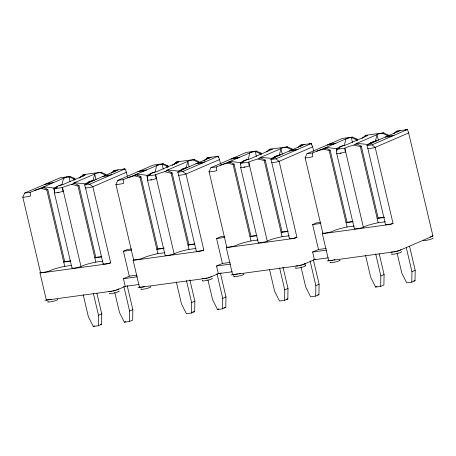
<?xml version="1.0" encoding="UTF-8"?>
<svg xmlns="http://www.w3.org/2000/svg" width="456" height="456" viewBox="0 0 456 456"><rect width="100%" height="100%" fill="white"/><g stroke="black" fill="none" stroke-linecap="round" stroke-linejoin="round"><path stroke-width="0.68" d="M147.584 179.214L147.607 175.97L147.493 179.966M83.197 294.684L88.356 316.663L93.263 326.428L98.336 325.732L98.502 315.284L93.343 293.299M98.336 325.732L101.568 324.336L101.739 313.888L96.906 293.276M114.787 292.507L119.461 312.423L124.368 322.187L129.441 321.491L129.607 311.043L123.804 286.311M127.207 285.604L132.844 309.647L132.679 320.095L129.441 321.491M176.329 281.99L181.482 303.97L186.39 313.728L191.463 313.038L191.628 302.584L186.475 280.605M191.463 313.038L194.701 311.642L194.866 301.188L189.873 279.893M207.919 279.807L212.593 299.729L217.501 309.487L222.574 308.797L222.739 298.344L216.936 273.617M222.574 308.797L225.805 307.401L225.976 296.947L220.499 273.594M269.462 269.291L274.615 291.276L279.522 301.034L284.595 300.344L284.761 289.891L279.608 267.911M284.595 300.344L287.833 298.948L287.998 288.494L283.005 267.199M301.051 267.113L305.719 287.035L310.627 296.793L315.7 296.104L315.865 285.65L310.069 260.923M315.7 296.104L318.938 294.707L319.103 284.253L313.306 259.521M365.535 255.326L370.694 277.305L375.601 287.069L380.674 286.374L380.84 275.926L375.681 253.941M379.244 253.918L384.077 274.523L383.906 284.977L380.674 286.374M397.125 253.143L401.799 273.064L406.706 282.828L411.779 282.133L411.945 271.685L406.307 247.642M411.779 282.133L415.017 280.736L415.182 270.283L409.545 246.246M54.361 192.66L54.475 188.664M336.699 153.301L336.813 149.306M312.582 146.621L311.288 143.543L301.034 144.962L298.07 147.299M111.31 173.172L113.783 170.783L114.775 170.356L125.024 168.937L126.329 171.861A8.482 1.106 -13.2 0 1 124.83 172.932L92.859 186.738A3.494 0.456 -13.2 0 1 89.188 187.564L87.295 187.826A4.725 0.616 -13.2 0 1 85.517 187.906L84.628 184.84A4.725 0.616 -13.2 0 1 85.42 184.349L94.534 180.103M203.946 160.951L206.916 158.084L207.907 157.656L218.15 156.237L219.456 159.161A8.482 1.106 -13.2 0 1 217.962 160.238L185.991 174.038A3.494 0.456 -13.2 0 1 182.32 174.87L180.428 175.127A4.725 0.616 -13.2 0 1 178.649 175.212L177.76 172.146A4.725 0.616 -13.2 0 1 178.552 171.65L187.661 167.403M313.745 151.386L312.588 146.467A8.482 1.106 -13.2 0 1 311.089 147.544L279.123 161.344A3.494 0.456 -13.2 0 1 275.452 162.176L273.56 162.433A4.725 0.616 -13.2 0 1 271.782 162.518L270.892 159.446A4.725 0.616 -13.2 0 1 271.679 158.956L280.793 154.709M393.648 133.813L396.121 131.425L397.113 130.997L407.362 129.578L408.667 132.502A8.482 1.106 -13.2 0 1 407.168 133.574L375.197 147.379A3.494 0.456 -13.2 0 1 371.526 148.206L369.634 148.462A4.725 0.616 -13.2 0 1 367.855 148.548L366.966 145.481A4.725 0.616 -13.2 0 1 367.758 144.991L376.873 140.744M118.081 169.894L95.15 179.795A2.873 0.376 -13.2 0 1 90.847 181.015L88.481 182.035L87.928 183.363M211.208 157.2L188.277 167.101A2.873 0.376 -13.2 0 1 183.973 168.321L181.613 169.341L181.06 170.664M304.34 144.506L281.409 154.402A2.873 0.376 -13.2 0 1 277.105 155.621L274.74 156.642L273.834 158.608M400.419 130.536L377.488 140.437A2.873 0.376 -13.2 0 1 373.185 141.656L370.819 142.677L370.266 144.005M75.063 179.852L74.738 178.461L70.019 176.455L60.067 177.789L24.681 193.065L22.8 197.066L40.487 272.488M168.196 167.152L167.871 165.767L163.151 163.761L153.199 165.095L117.813 180.371L115.932 184.366L133.614 259.789M209.065 171.673L210.94 167.671L246.331 152.401L256.278 151.061L261.003 153.073L261.328 154.459M357.401 140.488L357.077 139.103L352.357 137.096L342.405 138.43L307.019 153.706L305.138 157.708A3.779 0.496 -13.2 0 0 306.74 157.77L309.516 157.388A3.448 0.45 -13.2 0 0 312.867 156.653L312.411 152.954A3.448 0.45 -13.2 0 0 313.346 152.612L325.151 147.858M338.979 148.251L339.532 147.043A16.524 2.155 -13.2 0 1 339.247 148.109L336.346 149.374L336.767 151.164M126.266 172.123L127.321 176.084M219.399 159.423L220.613 164.086M408.604 132.764L432.875 235.729M56.344 188.14L57.194 186.401A16.524 2.155 -13.2 0 1 56.909 187.467L54.007 188.733L54.446 192.557A4.725 0.616 -13.2 0 0 56.356 192.774L58.653 192.46M149.477 175.44L150.326 173.702A16.524 2.155 -13.2 0 1 150.041 174.773L147.14 176.033L147.505 179.225M242.609 162.746L243.458 161.008A16.524 2.155 -13.2 0 1 243.173 162.074L240.266 163.339L240.967 166.32M113.287 171.787L114.775 170.356M205.434 160.045L207.907 157.656L209.287 157.953M300.048 145.92L301.034 144.962L302.419 145.259M79.167 178.153L83.67 174.597L101.124 172.214L105.895 174.437L104.909 174.865L100.138 172.642L99.015 172.795A2.873 0.376 -13.2 0 0 94.711 174.015L74.391 182.731A2.4 0.314 -13.2 0 0 74.402 183.255L78.968 185.506L95.823 257.383L94.837 257.811L101.893 256.848M80.153 177.726L81.157 176.831M82.16 175.936L83.67 174.597L85.055 174.608M172.294 165.454L176.797 161.897L194.256 159.52L199.027 161.743L198.035 162.165L193.264 159.948L192.147 160.102A2.873 0.376 -13.2 0 0 187.843 161.316L167.517 170.031A2.4 0.314 -13.2 0 0 167.534 170.561L172.094 172.813L188.955 244.69L187.963 245.111L195.025 244.154M173.787 164.582L176.797 161.897L178.883 161.92M266.429 151.865L269.929 149.203L287.388 146.821L292.159 149.044L292.478 150.429M362.007 138.345L366.008 135.238L383.462 132.856L388.233 135.079L388.558 136.458M113.903 172.157L114.923 171.262A2.873 0.376 -13.2 0 0 115.984 170.818L116.092 170.732A2.873 0.376 -13.2 0 0 114.906 170.63L113.783 170.783M300.162 146.769L301.182 145.869A2.873 0.376 -13.2 0 0 302.248 145.43L302.351 145.344A2.873 0.376 -13.2 0 0 301.165 145.236L300.048 145.39M83.06 176.364L84.115 175.457A3.01 0.393 -13.2 0 0 83.796 174.87L82.678 175.024M176.187 163.67L177.247 162.763A3.01 0.393 -13.2 0 0 176.928 162.171L175.811 162.325M42.813 187.222L31.008 191.97A3.448 0.45 -13.2 0 1 30.073 192.312L30.529 196.012A3.448 0.45 -13.2 0 1 27.178 196.753L24.402 197.129A3.779 0.496 -13.2 0 1 22.823 197.015M66.798 176.888L43.537 186.892A2.924 0.382 -13.2 0 0 43.907 187.416L47.812 189.531L64.718 261.624L63.726 262.052L70.788 261.089M34.308 190.551A15.464 2.018 -13.2 0 1 40.972 188.602L43.907 187.416M41.416 188.493L46.82 189.958L47.812 189.531M58.915 185.888L61.999 184.56L63.578 178.279A3.944 0.513 -13.2 0 1 68.981 176.86L73.747 178.889L74.738 178.461M57.034 186.424L59.736 185.256A3.01 0.393 -13.2 0 0 64.342 183.996L84.115 175.457M44.215 188.157L43.89 186.772L53.979 188.02L57.678 186.424M62.062 187.633L65.413 186.31A12.58 1.642 -13.2 0 1 70.965 184.6L74.402 183.255M100.138 172.642L101.124 172.214M71.763 184.395L77.976 185.934L78.968 185.506M84.628 184.891L89.632 184.213L125.024 168.937L123.154 169.193M135.939 174.523L124.14 179.276A3.448 0.45 -13.2 0 1 123.205 179.618L117.813 180.371M159.931 164.194L136.669 174.198A2.924 0.382 -13.2 0 0 137.039 174.716L140.938 176.837L157.85 248.93L156.858 249.352L163.915 248.395M127.441 177.851A15.464 2.018 -13.2 0 1 134.104 175.908L137.039 174.716M134.543 175.794L139.952 177.264L140.938 176.837M137.347 175.463L137.022 174.078L147.106 175.326L155.131 171.861L156.71 165.585A3.944 0.513 -13.2 0 1 162.114 164.166L166.879 166.195L167.871 165.767M150.166 173.725L152.868 172.562A3.01 0.393 -13.2 0 0 157.474 171.296L177.247 162.763M155.194 174.939L158.545 173.611A12.58 1.642 -13.2 0 1 164.097 171.906L167.534 170.561M193.264 159.948L194.256 159.52M164.895 171.701L171.108 173.234L172.094 172.813M177.755 172.197L182.765 171.513L218.15 156.237L218.247 157.565M229.072 161.829L217.273 166.582A3.448 0.45 -13.2 0 1 216.338 166.924L216.794 170.624A3.448 0.45 -13.2 0 1 213.442 171.359L210.666 171.735A3.779 0.496 -13.2 0 1 209.087 171.621M253.063 151.495L229.801 161.504A2.924 0.382 -13.2 0 0 230.172 162.022L234.07 164.143L250.982 236.231L249.991 236.658L257.047 235.695M220.573 165.157A15.464 2.018 -13.2 0 1 227.236 163.208L230.172 162.022M227.675 163.1L233.084 164.57L234.07 164.143M230.48 162.763L230.155 161.378L240.238 162.627L248.258 159.167L249.837 152.885A3.944 0.513 -13.2 0 1 255.246 151.466L260.011 153.501L261.003 153.073M243.299 161.031L246.001 159.862A3.01 0.393 -13.2 0 0 250.606 158.602L270.38 150.07A3.01 0.393 -13.2 0 0 270.06 149.477L268.943 149.631M248.326 162.239L251.678 160.917A12.58 1.642 -13.2 0 1 257.224 159.212L260.667 157.867L265.227 160.113L282.087 231.99L281.095 232.417L288.152 231.454M260.667 157.867A2.4 0.314 -13.2 0 1 260.65 157.337L280.976 148.622A2.873 0.376 -13.2 0 1 285.279 147.402L287.388 146.821M258.028 159.001L264.241 160.54L265.227 160.113M292.159 149.044L291.167 149.471L286.396 147.248M270.887 159.503L275.897 158.819L311.283 143.543L311.38 144.871M353.126 221.73L346.07 222.693L347.056 222.266L330.15 150.172L326.245 148.052A2.924 0.382 -13.2 0 1 325.875 147.533L349.136 137.53M316.646 151.187A15.464 2.018 -13.2 0 1 323.31 149.243L326.245 148.052M323.754 149.129L329.158 150.6L330.15 150.172M326.228 147.413L336.317 148.662L344.337 145.202L345.916 138.92A3.944 0.513 -13.2 0 1 351.32 137.501L356.09 139.53L357.077 139.103M339.378 147.06L342.074 145.897A3.01 0.393 -13.2 0 0 346.68 144.637L366.453 136.099A3.01 0.393 -13.2 0 0 366.139 135.512L365.017 135.66M344.4 148.274L347.751 146.946A12.58 1.642 -13.2 0 1 353.303 145.242L356.74 143.896L361.306 146.148L378.161 218.025L377.175 218.452L384.231 217.489M356.74 143.896A2.4 0.314 -13.2 0 1 356.729 143.372L377.049 134.657A2.873 0.376 -13.2 0 1 381.353 133.437L383.462 132.856M72.287 267.82A4.725 0.616 -13.2 0 0 74.037 268.151L75.417 267.963A4.132 0.541 -13.2 0 0 81.008 266.526L83.932 265.267A12.58 1.642 -13.2 0 1 95.846 262.109L102.902 261.145M354.101 145.036L360.314 146.575L361.306 146.148M382.476 133.283L387.247 135.506L388.233 135.079M139.103 284.481L125.206 286.374L123.405 278.696L129.282 276.159L123.433 251.233L127.349 249.54L131.522 248.97M366.966 145.532L371.971 144.854L407.362 129.578L405.492 129.835M165.42 255.121A4.725 0.616 -13.2 0 0 167.17 255.451L168.549 255.263A4.132 0.541 -13.2 0 0 174.141 253.832L177.065 252.567A12.58 1.642 -13.2 0 1 188.972 249.409L196.029 248.452M232.235 271.782L218.333 273.68L216.537 266.002L222.408 263.465L216.566 238.534L220.482 236.846L224.648 236.276M125.537 286.231L117.055 289.891A3.722 0.484 -13.2 0 1 112.119 291.156L44.848 300.327M258.552 242.427A4.725 0.616 -13.2 0 0 260.296 242.757L261.676 242.569A4.132 0.541 -13.2 0 0 267.273 241.133L270.197 239.873A12.58 1.642 -13.2 0 1 282.104 236.715L289.161 235.752M98.502 315.284L101.739 313.888M328.309 257.817L314.412 259.709L312.611 252.031L318.487 249.495L312.639 224.569L316.561 222.876L320.728 222.311M93.263 326.428L94.557 325.869M129.607 311.043L132.844 309.647M219.319 273.252L210.187 277.197A3.722 0.484 -13.2 0 1 205.251 278.462L137.98 287.628M124.368 322.187L125.662 321.628M354.466 228.576A4.725 0.616 -13.2 0 0 356.375 228.792L357.755 228.604A4.132 0.541 -13.2 0 0 363.352 227.168L366.271 225.908A12.58 1.642 -13.2 0 1 378.184 222.75L385.24 221.787M191.628 302.584L194.866 301.188M222.739 298.344L225.976 296.947M315.717 259.145L303.314 264.497A3.722 0.484 -13.2 0 1 298.378 265.762L231.112 274.934M217.501 309.487L218.794 308.929M284.761 289.891L287.998 288.494M315.865 285.65L319.103 284.253M380.84 275.926L384.077 274.523M375.601 287.069L376.895 286.505M411.945 271.685L415.182 270.283M54.424 190.522L54.007 188.733L62.489 187.57L81.008 266.526M57.735 192.586A4.132 0.541 -13.2 0 0 63.008 191.281L63.316 191.155M147.556 177.823L147.14 176.033L155.621 174.876L174.141 253.832M150.868 179.886A4.132 0.541 -13.2 0 0 156.14 178.587L156.448 178.461M240.266 163.339L248.754 162.176L267.273 241.133M244 167.192A4.132 0.541 -13.2 0 0 249.267 165.893L249.58 165.767M336.346 149.374L344.833 148.211L363.352 227.168M340.073 153.227A4.132 0.541 -13.2 0 0 345.346 151.922L345.654 151.797M70.019 176.455L68.981 176.86L70.121 181.71M163.151 163.761L162.114 164.166L163.248 169.016M256.278 151.061L255.246 151.466L256.38 156.322M352.357 137.096L351.32 137.501L352.459 142.352M218.333 273.68L221.092 272.967M216.286 156.499L218.156 156.237M309.413 143.8L311.288 143.543M396.121 131.425L397.244 131.271A2.873 0.376 -13.2 0 1 398.43 131.374L398.322 131.459A2.873 0.376 -13.2 0 1 397.262 131.898M206.916 158.084L208.039 157.936A2.873 0.376 -13.2 0 1 209.224 158.038L209.116 158.124A2.873 0.376 -13.2 0 1 208.056 158.563M329.135 144.159L335.912 143.235M387.195 136.247L394.087 135.307M327.089 145.042L333.86 144.119M385.149 137.131L392.04 136.19M46.797 183.517L53.574 182.594M104.857 175.606L111.748 174.665M139.929 170.823L146.701 169.9M197.989 162.906L204.881 161.965M233.062 158.124L239.833 157.206M291.122 150.212L298.013 149.272M44.745 184.401L51.522 183.477M102.811 176.489L109.702 175.549M137.877 171.707L144.655 170.783M195.943 163.79L202.829 162.855M231.01 159.013L237.781 158.089M289.07 151.096L295.961 150.155M307.019 153.706L312.36 152.977M24.681 193.065L30.022 192.335M210.94 167.671L216.281 166.947M340.991 153.102L338.694 153.415A4.725 0.616 -13.2 0 1 336.784 153.199M151.78 179.761L149.488 180.074A4.725 0.616 -13.2 0 1 147.579 179.863M244.912 167.067L242.62 167.38A4.725 0.616 -13.2 0 1 241.11 166.919M312.639 224.569L320.978 223.434M123.433 251.233L131.773 250.093M216.566 238.534L224.905 237.399M347.056 222.266L352.705 221.496M378.161 218.025L384.516 217.159M64.718 261.624L70.361 260.855M95.823 257.383L101.471 256.614M157.85 248.93L164.2 248.064M188.955 244.69L194.598 243.92M250.982 236.231L256.625 235.461M282.087 231.99L287.73 231.22M371.971 144.854L375.197 147.379L393.043 223.463A3.722 0.484 -13.2 0 1 388.107 224.728L323.771 233.495A3.825 0.502 -13.2 0 1 322.842 233.033A3.779 0.496 -13.2 0 0 324.421 233.147L327.197 232.765A3.448 0.45 -13.2 0 0 331.865 231.568L335.166 230.149A15.464 2.018 -13.2 0 1 347.073 226.991L354.13 226.028M89.632 184.213L92.859 186.738L110.705 262.821A3.722 0.484 -13.2 0 1 105.769 264.087L41.433 272.853A3.825 0.502 -13.2 0 1 40.504 272.392A3.779 0.496 -13.2 0 0 42.083 272.506L44.859 272.129A3.448 0.45 -13.2 0 0 49.527 270.932L52.828 269.507A15.464 2.018 -13.2 0 1 64.735 266.35L71.791 265.386M182.765 171.513L185.991 174.038L203.838 250.122A3.722 0.484 -13.2 0 1 198.901 251.387L134.566 260.159A3.825 0.502 -13.2 0 1 133.636 259.692A3.779 0.496 -13.2 0 0 135.215 259.812L137.991 259.43A3.448 0.45 -13.2 0 0 142.66 258.233L145.96 256.808A15.464 2.018 -13.2 0 1 157.867 253.65L164.924 252.692M275.897 158.819L279.123 161.344L296.964 237.428A3.722 0.484 -13.2 0 1 292.028 238.693L227.692 247.465A3.825 0.502 -13.2 0 1 226.763 246.998A3.779 0.496 -13.2 0 0 228.342 247.112L231.118 246.736A3.448 0.45 -13.2 0 0 235.792 245.539L239.092 244.114A15.464 2.018 -13.2 0 1 250.999 240.956L258.056 239.993M318.487 249.495L326.131 248.457M129.282 276.159L136.925 275.116M222.408 263.465L230.052 262.422M312.611 252.031L326.507 250.139M123.405 278.696L137.302 276.803M216.537 266.002L230.434 264.104M327.186 260.969L394.457 251.797A3.722 0.484 -13.2 0 0 399.393 250.532L431.365 236.732A8.482 1.106 -13.2 0 0 432.71 235.535M413.746 280.907L415.017 280.736M100.303 324.512L101.568 324.336M192.797 311.898L194.701 311.642M223.907 307.657L225.805 307.401M286.562 299.119L287.833 298.948M317.672 294.878L318.938 294.707M269.929 149.203L272.711 149.232M356.729 143.372L367.422 144.421L375.442 140.961L377.049 134.657L378.349 140.197M260.65 157.337L271.343 158.386L279.368 154.926L280.976 148.622L282.275 154.168M167.517 170.031L178.216 171.085L186.236 167.62L187.843 161.316L189.143 166.862M74.391 182.731L85.084 183.779L93.104 180.32L94.711 174.015L96.011 179.556M83.67 174.597L85.05 174.887M367.855 148.548L385.48 224.523M271.782 162.518L289.406 238.488M178.649 175.212L196.274 251.188M85.517 187.906L103.141 263.881M370.819 142.677L370.956 142.722A13.304 1.738 -13.2 0 1 370.357 143.868M274.74 156.642L274.882 156.687A13.304 1.738 -13.2 0 1 274.278 157.833M181.613 169.341L181.75 169.381A13.304 1.738 -13.2 0 1 181.146 170.533M88.481 182.035L88.618 182.081A13.304 1.738 -13.2 0 1 88.019 183.226M387.247 135.506L387.566 136.885M360.314 146.575L378.184 222.75M356.09 139.53L356.415 140.915M336.317 148.662L336.802 150.736M336.693 153.387L354.375 228.764M329.158 150.6L347.073 226.991M305.144 157.753L322.825 233.13M322.289 233.461L328.639 260.53M305.417 265.723L304.893 263.465A5.141 0.673 -13.2 0 1 304.842 263.659M264.241 160.54L282.104 236.715M260.011 153.501L260.336 154.886M240.238 162.627L240.563 164.012M240.62 167.352L258.295 242.729M233.084 164.57L250.999 240.956M233.985 276.541L233.455 274.284A5.141 0.673 -13.2 0 0 237.656 273.925M209.07 171.718L226.746 247.095M226.216 247.426L232.566 274.501M171.108 173.234L188.972 249.409M166.879 166.195L167.204 167.58M147.106 175.326L147.596 177.401M147.487 180.052L165.169 255.428M139.952 177.264L157.867 253.65M133.084 260.125L139.433 287.195M77.976 185.934L95.846 262.109M73.747 178.889L74.077 180.274M53.979 188.02L54.463 190.101M54.355 192.745L72.037 268.122M46.82 189.958L64.735 266.35M39.951 272.819L46.301 299.888M123.114 179.647L123.661 183.318A3.448 0.45 -13.2 0 1 120.31 184.053L117.534 184.435A3.779 0.496 -13.2 0 1 115.955 184.315M344.833 148.211L345.346 151.922M248.754 162.176L249.267 165.893M155.621 174.876L156.14 178.587M62.489 187.57L63.008 191.281M47.783 299.928A3.825 0.502 -13.2 0 1 46.637 299.569M51.391 299.318A5.141 0.673 -13.2 0 1 48.125 299.797M118.628 288.859A5.141 0.673 -13.2 0 1 116.536 289.965M115.379 290.318A5.141 0.673 -13.2 0 1 112.797 290.945M111.549 291.179A5.141 0.673 -13.2 0 1 108.944 291.39M110.705 262.821A3.494 0.456 -13.2 0 1 107.035 263.648L105.142 263.91A4.725 0.616 -13.2 0 1 103.233 263.693M118.868 291.002A5.141 0.673 -13.2 0 1 114.633 292.906A5.141 0.673 -13.2 0 1 109.235 293.345M57.382 299.392A5.141 0.673 -13.2 0 1 52.571 301.433A5.141 0.673 -13.2 0 1 48.131 301.484M140.915 287.229A3.825 0.502 -13.2 0 1 139.77 286.87M144.523 286.625A5.141 0.673 -13.2 0 1 142.152 287.023M141.257 287.098A5.141 0.673 -13.2 0 1 140.63 287.086M211.761 276.159A5.141 0.673 -13.2 0 1 210.626 276.929M209.663 277.271A5.141 0.673 -13.2 0 1 208.506 277.618M207.235 277.955A5.141 0.673 -13.2 0 1 202.076 278.696M203.838 250.122A3.494 0.456 -13.2 0 1 200.167 250.954L198.274 251.21A4.725 0.616 -13.2 0 1 196.365 250.999M212 278.308A5.141 0.673 -13.2 0 1 207.109 280.36A5.141 0.673 -13.2 0 1 202.755 280.389M150.514 286.693A5.141 0.673 -13.2 0 1 145.703 288.739A5.141 0.673 -13.2 0 1 141.263 288.79M330.121 260.57A3.825 0.502 -13.2 0 1 328.975 260.205M432.527 235.723A5.141 0.673 -13.2 0 1 430.071 237.057M335.035 259.663A5.141 0.673 -13.2 0 1 333.729 259.96M332.475 260.199A5.141 0.673 -13.2 0 1 329.836 260.422M400.915 249.688A5.141 0.673 -13.2 0 1 399.832 250.264M398.875 250.606A5.141 0.673 -13.2 0 1 393.887 251.82M392.781 251.98A5.141 0.673 -13.2 0 1 390.991 251.923M393.043 223.463A3.494 0.456 -13.2 0 1 389.373 224.289L387.48 224.551A4.725 0.616 -13.2 0 1 385.571 224.335M433.057 237.981A5.141 0.673 -13.2 0 1 428.081 239.981A5.141 0.673 -13.2 0 1 423.385 240.181M401.206 251.644A5.141 0.673 -13.2 0 1 396.315 253.701A5.141 0.673 -13.2 0 1 391.96 253.724M339.72 260.028A5.141 0.673 -13.2 0 1 334.909 262.075A5.141 0.673 -13.2 0 1 330.469 262.126M234.042 274.535A3.825 0.502 -13.2 0 1 232.731 274.273M240.232 273.298A5.141 0.673 -13.2 0 1 238.961 273.628M304.454 263.916A5.141 0.673 -13.2 0 1 302.795 264.577M301.638 264.925A5.141 0.673 -13.2 0 1 299.056 265.552M297.808 265.785A5.141 0.673 -13.2 0 1 295.813 266.019M296.964 237.428A3.494 0.456 -13.2 0 1 293.299 238.26L291.407 238.516A4.725 0.616 -13.2 0 1 289.896 238.055M305.132 265.614A5.141 0.673 -13.2 0 1 300.236 267.666A5.141 0.673 -13.2 0 1 295.881 267.695M243.641 273.999A5.141 0.673 -13.2 0 1 239.491 275.886A5.141 0.673 -13.2 0 1 234.019 276.353"/></g></svg>
